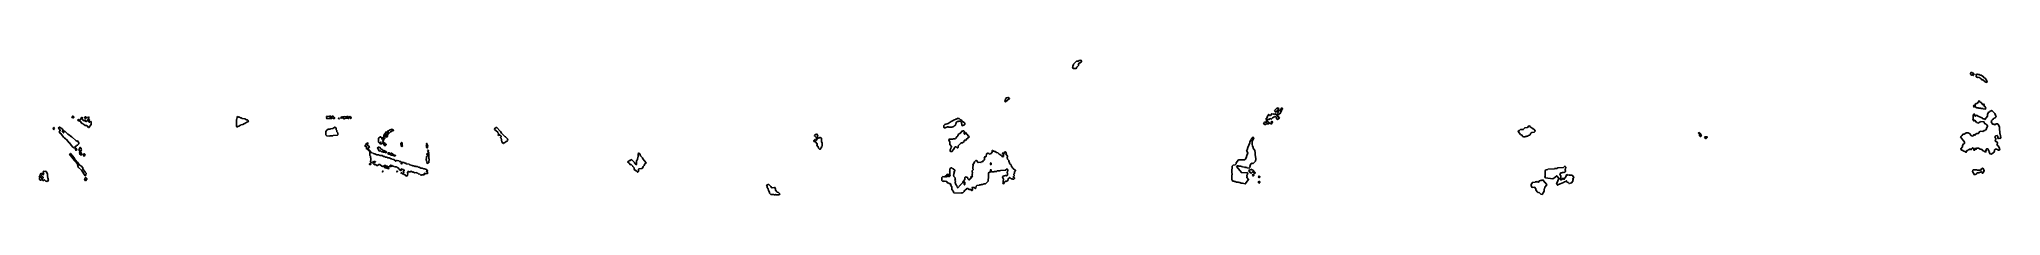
# Model space of a CAD drawing. Header units: millimetres. Extents: x 0 to 8204, y 0 to 563.
import ezdxf

# ---------------------------------------------------------------- set-up
doc = ezdxf.new("R2010")
doc.units = ezdxf.units.MM
doc.layers.add('C', color=7, linetype='Continuous')

msp = doc.modelspace()

# ---------------------------------------------------------------- linework, layer by layer
at = {"layer": 'C'}
for points in [[(4324.5, 528.6), (4321.5, 532.2), (4322.7, 533.7), (4322.7, 539.4), (4326.1, 543.7), (4326.1, 546.6), (4338.3, 558.8), (4342.9, 558.8), (4344.1, 560.3), (4345.2, 558.8), (4349.8, 561.6), (4356.8, 563.1), (4359.7, 559.4), (4357.4, 555), (4354.4, 551.4), (4353.2, 552.8), (4351, 551.5), (4345.9, 545.1), (4348.2, 542.2), (4340.1, 533.6), (4337.2, 528.6), (4324.5, 528.6)], [(8084.3, 501.4), (8083.3, 499.9), (8082.3, 501.4), (8080.4, 501.4), (8078, 505.1), (8078, 508), (8080.4, 511.6), (8083.3, 511.6), (8087.1, 508.8), (8089.1, 508.8), (8092.4, 503.7), (8089, 498.5), (8087.1, 501.4), (8084.3, 501.4)], [(8129.7, 481.4), (8125, 481.4), (8122.1, 485.7), (8118.3, 487.2), (8114.6, 491.4), (8113.7, 490), (8108.9, 491.4), (8107, 490), (8106, 491.4), (8103.2, 491.4), (8100.7, 495.1), (8102.6, 498), (8100.7, 500.8), (8103.2, 504.5), (8107.1, 504.5), (8108, 503.1), (8113.7, 503.1), (8118.4, 500.2), (8122.2, 500.2), (8127.9, 495.9), (8129.8, 495.9), (8135.5, 488.8), (8138.4, 487.3), (8146.5, 476.6), (8147.4, 473.7), (8145, 470), (8139.2, 472.9), (8129.7, 481.4)], [(136.3, 326.5), (140.4, 330.2), (145.6, 325.1), (142.7, 321.4), (139.8, 322.2), (136.3, 326.5)], [(1199.7, 320.8), (1202.5, 323.7), (1201.1, 326.5), (1203.3, 328.8), (1213, 327.3), (1215.8, 330.2), (1219.5, 328), (1216.7, 325.1), (1218.7, 323.1), (1220, 323.1), (1225.5, 328.8), (1229.8, 328.8), (1232, 326.5), (1230.6, 325.1), (1236.2, 320.8), (1234, 318.6), (1229.7, 318.6), (1227, 321.4), (1222.8, 318.6), (1201.2, 319.3), (1199.7, 320.8)], [(4043.6, 399.4), (4042.2, 402.3), (4045.6, 405.9), (4052.4, 407.4), (4058.6, 402.2), (4041.6, 388.5), (4038.2, 393.7), (4043.6, 399.4)], [(5130.8, 316.5), (5136.8, 325.1), (5135.6, 328), (5142.3, 336), (5145.9, 331.7), (5148.2, 333.1), (5149.4, 331.7), (5155.3, 338.8), (5162.5, 337.3), (5164.9, 338.8), (5168.5, 335.9), (5172.1, 338.8), (5180.5, 327.3), (5181.6, 327.3), (5187.1, 320.8), (5184, 317.2), (5178, 314.3), (5174.9, 317.9), (5176.1, 320.8), (5172, 325.7), (5167.3, 327.1), (5164.9, 324.2), (5163.7, 325.7), (5161.4, 322.9), (5157.8, 321.4), (5153, 315.7), (5150.6, 318.5), (5142.3, 314.3), (5138.7, 315.7), (5133.9, 309.9), (5130.8, 313.7), (5132, 315.1), (5130.8, 316.5)], [(5166.6, 352.3), (5174.4, 361.6), (5181.6, 363.1), (5184.7, 359.4), (5173.3, 345.7), (5170.2, 346.4), (5166.6, 352.3)], [(5180.9, 345.1), (5187.5, 353.1), (5191.1, 353.1), (5194, 356.5), (5192.8, 358), (5197.1, 363.1), (5200.2, 359.4), (5195.4, 353.7), (5196.6, 350.8), (5188.8, 338.6), (5186.4, 338.6), (5181.6, 332.8), (5178.5, 336.5), (5182.1, 340.8), (5180.9, 345.1)], [(8157.6, 179.4), (8152, 188), (8152.9, 189.4), (8150.6, 192.9), (8146, 192.9), (8141.7, 186.5), (8142.7, 182.2), (8140.3, 178.5), (8137.3, 180), (8135.4, 182.9), (8130.7, 184.3), (8128.8, 187.1), (8126.9, 187.1), (8123.1, 191.4), (8118.4, 191.4), (8110.8, 195.7), (8104.2, 195.7), (8100.4, 189.9), (8096.6, 195.6), (8094.3, 192.2), (8096.2, 189.4), (8093.7, 185.6), (8091.3, 189.4), (8092.2, 190.8), (8087.1, 197.1), (8085.3, 194.3), (8083.4, 194.3), (8079.5, 188.5), (8075.7, 192.8), (8072.9, 188.5), (8071, 190), (8070.1, 188.6), (8068.2, 188.6), (8064.3, 184.2), (8063.4, 185.6), (8058.7, 177.1), (8055.7, 181.4), (8050.1, 182.9), (8043.5, 187.1), (8039.6, 187.1), (8037.2, 192.3), (8043.9, 200.9), (8044.8, 206.6), (8049.1, 213.1), (8051, 213.1), (8053.3, 216.6), (8053.3, 219.4), (8050.1, 225.7), (8048.2, 225.7), (8036.2, 242.2), (8038.7, 245.9), (8040.6, 245.9), (8043.4, 248.7), (8046.3, 253.1), (8052, 253.1), (8052.9, 254.5), (8054.8, 254.5), (8058.6, 258.8), (8069.1, 258.8), (8070.1, 257.3), (8072, 257.3), (8081.5, 247.3), (8087.1, 245.9), (8092.8, 251.7), (8096.6, 248.8), (8100.3, 254.5), (8102.2, 254.5), (8103.2, 255.9), (8109.8, 255.9), (8118.4, 265.9), (8128.8, 264.5), (8135.4, 268.8), (8138.3, 268.8), (8140.2, 271.6), (8142.1, 271.6), (8145.3, 276.6), (8145.3, 279.4), (8149.1, 285.1), (8149.1, 287.9), (8144.9, 294.3), (8143, 294.3), (8141.1, 297.1), (8138.3, 297.1), (8133.5, 305.7), (8121.3, 307.1), (8117.5, 304.3), (8114.7, 304.3), (8112.8, 301.4), (8108.9, 300), (8105.1, 302.9), (8103.2, 302.9), (8095.6, 312.8), (8092.8, 308.5), (8087.5, 315.1), (8089.4, 318), (8089.4, 335.1), (8092.8, 338.8), (8097.6, 328.9), (8100.4, 333.1), (8102.3, 331.6), (8107.1, 331.6), (8109, 328.8), (8126.1, 321.6), (8127.9, 318.8), (8129.8, 318.8), (8130.8, 317.3), (8135.5, 317.3), (8138.3, 314.5), (8148.2, 329.4), (8148.2, 336.6), (8153.4, 345.9), (8158.2, 347.3), (8160.1, 350.2), (8164.8, 351.6), (8165.8, 353.1), (8166.8, 351.6), (8168.7, 351.6), (8179.7, 339.4), (8182.5, 333.7), (8184.4, 326.5), (8181.1, 321.4), (8176.3, 320), (8174.4, 317.1), (8172.5, 317.1), (8170.6, 314.3), (8167.8, 312.9), (8165.4, 309.3), (8164.5, 305.1), (8171.6, 294.5), (8175.3, 295.9), (8179.1, 293.1), (8185.7, 297.3), (8191.5, 297.3), (8193.9, 293.7), (8198.6, 283.7), (8198.6, 272.3), (8200.5, 265.1), (8200.5, 256.6), (8202.4, 253.7), (8204.3, 239.4), (8201.9, 235.7), (8196.2, 237.1), (8194.3, 234.2), (8191.8, 237.9), (8191.8, 245.1), (8189.5, 248.6), (8183.9, 247.2), (8179.7, 240.8), (8183.5, 235.1), (8183.5, 232.2), (8180.6, 226.5), (8183, 223), (8187.7, 221.6), (8190.1, 218), (8190.1, 215.1), (8188.2, 212.2), (8192.4, 204.5), (8193.4, 204.5), (8199.6, 195.1), (8199.6, 192.3), (8200.6, 190.8), (8198.1, 187.1), (8193.3, 187.1), (8192.3, 188.6), (8190.4, 188.6), (8188.5, 191.4), (8181.1, 191.4), (8178.7, 187.9), (8178.7, 182.2), (8175.4, 177.1), (8173.4, 177.1), (8164.9, 170), (8159.6, 170.7), (8155.7, 176.5), (8157.6, 179.4)], [(8095.3, 370.8), (8092.8, 367.1), (8090.3, 370.8), (8092.8, 374.6), (8095.3, 370.8)], [(8121.2, 361.4), (8120.2, 362.9), (8111.7, 362.9), (8110.8, 364.3), (8103.2, 364.3), (8102.2, 365.7), (8100.3, 365.7), (8097, 370.8), (8097.9, 378), (8100.3, 381.6), (8105.1, 381.6), (8106.9, 383), (8113.7, 393.1), (8118.5, 387.3), (8122.3, 385.9), (8129.8, 376), (8132.6, 380.3), (8135.1, 376.5), (8133.2, 373.7), (8135.5, 370.2), (8137.4, 370.2), (8141.8, 362.2), (8139.3, 358.6), (8130.7, 360), (8129.7, 361.4), (8121.2, 361.4)], [(64.5, 276.5), (61.5, 272.8), (58.6, 278), (61.5, 281.7), (64.5, 276.5)], [(105.4, 238.6), (100.9, 241.5), (89.7, 257.1), (88.5, 257.1), (83.4, 263.7), (87.9, 269.4), (87.9, 270.8), (81.1, 279.4), (84, 283.1), (86.4, 283.1), (88.6, 280.2), (94.3, 277.3), (100.5, 270.8), (96, 265.1), (101, 258.8), (103.7, 262.2), (102.5, 263.7), (105.5, 267.4), (119.1, 253), (130.3, 247.3), (133.7, 243.1), (135.9, 243.1), (154, 225.9), (157.3, 224.5), (159.6, 225.9), (165.9, 218), (164.7, 215.1), (165.9, 213.7), (160.7, 207.2), (156.2, 205.7), (151.7, 200), (149.5, 200), (147.2, 197.2), (144.3, 196.4), (138.1, 201.5), (126.8, 217.1), (125.7, 217.1), (114.4, 231.5), (111.1, 234.3), (108.8, 234.3), (105.4, 238.6)], [(160, 312.2), (164.1, 316), (167, 312.2), (164.1, 308.5), (160, 312.2)], [(180.9, 298.6), (178.7, 298.6), (173, 307.1), (170.8, 307.1), (167.9, 310.8), (175.8, 318), (173.5, 320.8), (177.6, 324.5), (180.5, 320.8), (178.3, 316.5), (181, 313.1), (183.3, 313.1), (186.6, 308.8), (190, 313.1), (194.5, 307.3), (197.8, 307.3), (205.8, 317.4), (209.8, 312.2), (206.4, 308), (209.2, 304.5), (211.4, 304.5), (214.8, 307.4), (217.7, 303.7), (217.7, 293.6), (208, 281.4), (204.6, 282.9), (198.9, 290), (192.2, 290), (185.4, 295.7), (183.2, 295.7), (180.9, 298.6)], [(194.5, 325.9), (197.4, 322.2), (194.5, 318.6), (191.6, 319.3), (189.3, 322.2), (192.2, 325.9), (194.5, 325.9)], [(208.7, 322.2), (205.8, 318.5), (202.8, 322.2), (205.8, 326), (208.7, 322.2)], [(825.4, 285.1), (825.4, 315.1), (826.6, 316.6), (827.9, 325.1), (829.9, 327.4), (835, 324.5), (837.6, 324.5), (841.4, 321.6), (845.2, 321.6), (849, 318.8), (860.4, 317.3), (866.8, 313.1), (870.6, 313.1), (875.1, 309.4), (873.1, 305.7), (868, 304.3), (860.4, 298.6), (857.9, 298.6), (851.5, 294.3), (845.2, 292.9), (843.9, 291.4), (841.4, 291.4), (835, 287.2), (830, 285.7), (827.4, 282.8), (825.4, 285.1)], [(1203.3, 270.2), (1208.9, 274.5), (1217.2, 274.5), (1218.6, 275.9), (1228.3, 277.3), (1236.7, 283.1), (1241.7, 279.4), (1241.7, 272.3), (1244.5, 269.4), (1244.5, 263.7), (1248.6, 259.4), (1248.6, 253.7), (1250.1, 252.2), (1247.9, 250), (1229.8, 248.6), (1228.4, 247.1), (1215.9, 247.1), (1214.5, 245.7), (1202.6, 246.4), (1198.4, 250.8), (1198.4, 265.1), (1203.3, 270.2)], [(1255.6, 319.4), (1253.4, 317.1), (1251.2, 319.4), (1253.4, 321.7), (1255.6, 319.4)], [(1259.5, 322.3), (1265.9, 325.9), (1268.7, 324.5), (1270.1, 325.9), (1275.6, 325.9), (1277, 327.4), (1285.4, 325.9), (1286.7, 327.3), (1291, 327.3), (1295.1, 324.5), (1299.3, 327.4), (1304.3, 323.7), (1304.3, 320.8), (1302.1, 318.5), (1299.3, 321.4), (1296.6, 321.4), (1293.8, 318.5), (1290.9, 320), (1282.6, 320), (1275.7, 317.1), (1268.7, 321.4), (1261.7, 320), (1259.5, 322.3)], [(1446.7, 256), (1449, 253.7), (1447.6, 248), (1450.9, 245.9), (1452.9, 248), (1451.5, 250.8), (1457.1, 256.6), (1459.9, 262.2), (1457.1, 266.5), (1459.3, 268.8), (1460.7, 267.4), (1469, 273.1), (1470.4, 271.7), (1474.6, 274.5), (1476, 273.1), (1478.8, 273.1), (1482.4, 269.4), (1480.2, 267.1), (1476, 267.1), (1473.2, 264.3), (1469.1, 262.9), (1458.7, 252.2), (1455.9, 248), (1457.3, 245.1), (1453.7, 241.4), (1449.5, 244.3), (1444.8, 239.3), (1444.8, 236.6), (1446.2, 235.1), (1441.2, 231.4), (1439, 233.6), (1439, 240.9), (1441.8, 243.7), (1441.8, 249.4), (1446.7, 256)], [(1450.9, 258.5), (1447.3, 260.8), (1449.5, 263.1), (1453.2, 260.8), (1450.9, 258.5)], [(1934.7, 222.2), (1932, 236.5), (1929.1, 239.4), (1931.9, 242.3), (1931.9, 245.1), (1925.8, 251.4), (1921.6, 248.5), (1919.4, 250.8), (1922.2, 255.1), (1918.1, 259.3), (1918.1, 262.2), (1904.2, 273.6), (1905.6, 278), (1910.5, 281.6), (1913.4, 281.6), (1925.9, 267.3), (1929.3, 265.2), (1933.5, 258), (1949.4, 243.1), (1950.8, 243.1), (1959.9, 232.3), (1958.5, 228), (1959.9, 226.5), (1957.8, 224.3), (1953.6, 222.9), (1946.6, 217.1), (1943.9, 217.1), (1941.1, 214.2), (1934.7, 222.2)], [(3258.3, 196.5), (3259.5, 198), (3252.2, 208), (3253.4, 209.4), (3253.4, 213.6), (3245.6, 222.8), (3243.1, 221.4), (3240, 225.1), (3240, 226.6), (3244.4, 231.7), (3249.3, 227.4), (3253.4, 232.2), (3251, 235.1), (3251, 237.9), (3242.4, 246.5), (3245.6, 251.6), (3248, 251.6), (3250.5, 254.5), (3256.1, 248), (3253.7, 242.3), (3259, 236), (3262.7, 240.2), (3267.5, 238.8), (3268.8, 240.3), (3271.9, 236.6), (3271.9, 220.9), (3274.4, 218), (3274.4, 203.6), (3271.9, 200.8), (3271.9, 197.9), (3265.1, 190), (3258.3, 196.5)], [(3783.6, 289.4), (3788.3, 294.5), (3801.8, 298.8), (3813.8, 307.3), (3823.2, 310.2), (3827.2, 313.1), (3829.9, 313.1), (3832.6, 315.9), (3835.3, 315.9), (3843.4, 320.2), (3844.7, 318.8), (3847.4, 318.8), (3852.8, 313.1), (3855.4, 313.1), (3860.8, 308.7), (3869.6, 300.9), (3870.9, 298), (3870.9, 293.6), (3868.8, 291.4), (3866.2, 291.4), (3862.1, 288.5), (3858.7, 292.2), (3857.3, 302.2), (3851.3, 308.6), (3846.1, 308.6), (3844.7, 307.1), (3839.4, 307.1), (3837.4, 305), (3833.4, 299.4), (3834.7, 296.5), (3832, 293.6), (3832, 290.8), (3830, 288.6), (3827.3, 288.6), (3823.3, 284.3), (3819.3, 284.3), (3817.9, 282.9), (3804.4, 282.9), (3803.1, 284.3), (3799.1, 284.3), (3789.8, 280), (3785, 280.7), (3783.6, 282.2), (3783.6, 289.4)], [(3813.1, 196.6), (3815.8, 199.4), (3815.8, 202.2), (3809.1, 210.8), (3809.1, 222.2), (3805, 227.9), (3805, 230.9), (3807.1, 233.1), (3821.9, 233.1), (3823.2, 234.5), (3829.9, 234.5), (3832.6, 235.9), (3839.3, 244.5), (3842.6, 246.6), (3845.3, 253.7), (3847.3, 255.9), (3851.3, 255.9), (3860.7, 267.4), (3863.4, 265.9), (3864.7, 267.3), (3867.5, 267.3), (3870.9, 263.7), (3868.2, 260.8), (3868.2, 255.1), (3870.1, 253.1), (3874.1, 260.3), (3886.3, 245.9), (3889.7, 243.7), (3889.7, 242.2), (3884.3, 237.9), (3882.3, 234.3), (3879.6, 234.3), (3874.2, 227.1), (3870.2, 228.6), (3868.2, 226.5), (3868.2, 223.6), (3862.1, 217.1), (3858.1, 217.1), (3852.8, 214.3), (3844.1, 205.1), (3844.1, 199.3), (3842, 197.1), (3839.3, 197.1), (3835.3, 200), (3831.3, 200), (3826.7, 195), (3825.3, 190.8), (3815.2, 180), (3810.4, 182.2), (3810.4, 188), (3813.1, 193.7), (3813.1, 196.6)], [(5126.8, 303.1), (5129.2, 304.5), (5130.3, 303.1), (5132.7, 306), (5135.1, 303.1), (5138.7, 306), (5139.9, 304.5), (5142.3, 304.5), (5145.4, 300.8), (5142.3, 297.1), (5137.5, 297.1), (5135.1, 298.5), (5132.8, 295.7), (5130.4, 295.7), (5126.8, 292.8), (5121.3, 299.4), (5124.4, 304.5), (5126.8, 303.1)], [(5151.1, 303.7), (5155.4, 307.4), (5158.5, 303.7), (5153, 295.6), (5149.9, 299.4), (5152.3, 302.2), (5151.1, 303.7)], [(6209.7, 242.1), (6205.9, 244.3), (6201.6, 250), (6196.2, 252.9), (6185.9, 265.1), (6188.7, 268.8), (6191.9, 268.8), (6197.4, 274.5), (6198.5, 273.1), (6207, 273.1), (6213.4, 280.2), (6225.3, 281.6), (6230.6, 288.8), (6232.9, 288.8), (6237.2, 283), (6242.6, 280.2), (6244.7, 277.3), (6248, 277.3), (6250.1, 274.5), (6253.3, 273), (6257.1, 268), (6257.1, 266.5), (6253.3, 261.4), (6243.6, 260), (6239.4, 257.2), (6234, 250), (6228.6, 248.6), (6225.3, 245.7), (6221.1, 245.7), (6220, 244.3), (6215.7, 244.3), (6214.6, 242.9), (6209.7, 242.1)], [(6944.1, 246.5), (6944.1, 253.6), (6939.9, 258), (6942.1, 260.2), (6949.8, 253.7), (6949.8, 250.8), (6952.5, 246.5), (6949, 242.8), (6944.1, 246.5)], [(145.6, 155.2), (150.1, 146.6), (158.5, 135.9), (159.6, 135.9), (168.6, 124.5), (172, 123), (174.2, 120.3), (175.3, 121.7), (182.8, 112.3), (182.8, 108), (192.3, 94.5), (196.3, 90.9), (195.1, 83.6), (192.2, 79.9), (176.4, 102.9), (164.6, 113.6), (161.1, 119.4), (162.3, 120.8), (160, 125.1), (160, 127.9), (147.6, 142.2), (147.6, 143.6), (131.3, 164.3), (127.3, 167.9), (130.2, 173.1), (145.6, 155.2)], [(149.9, 190.8), (152.8, 194.5), (156.9, 189.4), (153.9, 185.7), (149.9, 190.8)], [(177.1, 188), (172.6, 179.4), (174.9, 176.6), (174.9, 173.7), (178.3, 169.4), (175.3, 165.7), (169, 170.8), (170.2, 173.7), (169, 176.5), (171.3, 180.8), (165.6, 187.9), (171.9, 198.8), (174.9, 195.2), (176, 192.2), (174.9, 190.8), (177.1, 188)], [(183.7, 168), (186.6, 171.6), (188.9, 171.6), (191.8, 168), (187.7, 161.3), (183.7, 168)], [(1375.2, 213.7), (1371.1, 209.4), (1380.8, 200.8), (1373.1, 191.4), (1368, 193.6), (1370.8, 196.5), (1368, 199.4), (1369.4, 200.8), (1367.4, 202.8), (1364.7, 201.4), (1362.5, 203.7), (1368, 210.8), (1366.6, 212.3), (1373.1, 217.4), (1375.2, 213.7)], [(1378.6, 184.2), (1375, 188), (1377.2, 190.2), (1380.8, 186.5), (1378.6, 184.2)], [(1487.1, 118.5), (1484.3, 117.1), (1481.5, 120), (1478.7, 120), (1474.6, 122.8), (1473.2, 121.4), (1470.4, 124.2), (1465.7, 119.4), (1467.1, 118), (1464.8, 115.7), (1463.4, 117.1), (1459.2, 117.1), (1456.4, 120), (1452.3, 120), (1448.1, 122.9), (1444, 122.9), (1442, 120.8), (1443.4, 119.4), (1441.2, 117.1), (1438.4, 120), (1435.6, 118.6), (1432.8, 120), (1424.5, 127.1), (1420.4, 127.1), (1414.8, 122.9), (1411.9, 122.9), (1406.4, 127.1), (1405, 125.7), (1399.4, 128.6), (1392.5, 135.7), (1388.3, 135.7), (1386.1, 137.9), (1386.1, 142.3), (1387.5, 143.7), (1387.5, 153.6), (1386.1, 155.1), (1386.1, 162.2), (1383.4, 165.1), (1383.4, 179.3), (1380.5, 182.2), (1382.8, 184.5), (1389.8, 175.9), (1396.7, 174.5), (1399.5, 171.6), (1403.7, 171.6), (1412, 167.3), (1419, 167.3), (1425.9, 164.5), (1434.3, 164.5), (1439.8, 160.2), (1444, 160.2), (1448.2, 157.3), (1453.7, 157.3), (1457.9, 154.5), (1463.5, 154.5), (1471.8, 150.2), (1473.2, 151.7), (1476, 148.8), (1483, 147.3), (1491.3, 140.2), (1495.4, 144.5), (1496.9, 143), (1503.8, 141.6), (1506.6, 138.8), (1512.2, 138.8), (1515.7, 133.7), (1513, 130.8), (1514.9, 128.8), (1516.9, 130.8), (1515.5, 132.3), (1520.5, 135.9), (1521.9, 134.5), (1526.1, 134.5), (1528.8, 131.7), (1531.6, 133.1), (1534.4, 130.2), (1547, 128.8), (1549.7, 125.9), (1559.5, 123), (1562.2, 120.2), (1563.6, 121.6), (1566.4, 121.6), (1570.6, 118.8), (1573.4, 120.2), (1574.8, 118.8), (1581.7, 118.8), (1584.5, 115.9), (1588.7, 115.9), (1595.6, 111.6), (1601.2, 111.6), (1608.1, 108.8), (1612.3, 108.8), (1613.7, 107.3), (1617.9, 107.3), (1624.2, 100.8), (1622, 98.5), (1620.6, 100), (1618.7, 98), (1620.6, 96), (1622, 97.4), (1624.2, 95.1), (1622.9, 93.7), (1625.6, 90.8), (1623.5, 88.6), (1615, 87.1), (1610.9, 90), (1608.9, 88), (1611.7, 85.1), (1609.5, 82.9), (1598.4, 82.9), (1597, 81.4), (1591.4, 85.7), (1585.8, 87.2), (1581.7, 91.4), (1580.3, 90), (1577.5, 92.8), (1570.5, 91.4), (1562.2, 95.7), (1560.8, 94.3), (1555.2, 98.5), (1551.1, 95.7), (1546.9, 95.7), (1544.1, 98.5), (1540.8, 93.6), (1542.1, 86.5), (1540.7, 85.1), (1540.7, 82.2), (1537.2, 78.6), (1533.6, 79.3), (1528.8, 84.3), (1526, 84.3), (1523.3, 87.1), (1521.9, 85.7), (1519.6, 88), (1525.2, 93.7), (1522.4, 96.5), (1526.6, 102.2), (1523.2, 105.7), (1519, 105.7), (1516.3, 108.5), (1513, 106.5), (1515.8, 103.7), (1512.1, 101.4), (1505.8, 106.5), (1505.8, 107.9), (1499.6, 114.3), (1496.8, 114.3), (1494, 117.1), (1492.7, 115.7), (1491.2, 117.1), (1488.4, 117.1), (1487.1, 118.5)], [(1430.1, 191.6), (1434.3, 190.2), (1438.5, 185.9), (1441.2, 185.9), (1446.8, 183), (1453.2, 178), (1451, 175.7), (1444, 178.6), (1438.4, 178.6), (1434.2, 181.4), (1431.4, 180), (1427.2, 184.3), (1421.7, 182.8), (1419.5, 185.1), (1420.9, 187.9), (1415.3, 195.1), (1416.8, 198), (1418.9, 200.2), (1420.4, 198.8), (1423.1, 198.8), (1430.1, 191.6)], [(1419.5, 220.8), (1419.5, 236.6), (1424.4, 241.6), (1427.3, 243.1), (1433.7, 236.5), (1432.3, 235.1), (1435.7, 231.6), (1438.4, 230.2), (1439.8, 231.7), (1442, 229.4), (1437.8, 223.7), (1439.2, 220.8), (1437.9, 219.4), (1439.8, 217.4), (1442.6, 218.8), (1448.2, 211.7), (1449.5, 213.1), (1451.7, 210.9), (1451.7, 209.3), (1446.8, 204.2), (1441.8, 209.3), (1441.8, 213.6), (1439.8, 215.7), (1438.4, 214.3), (1435.6, 215.7), (1431.5, 212.9), (1425.8, 212.9), (1419.5, 220.8)], [(1430.6, 219.4), (1428.7, 221.4), (1425.4, 219.4), (1427.3, 217.4), (1430.6, 219.4)], [(1460.6, 175.9), (1464.9, 175.9), (1467.7, 173.1), (1473.2, 174.5), (1486.6, 165.1), (1484.3, 162.8), (1471.7, 165.7), (1466.2, 170), (1460.6, 170), (1458.5, 173.7), (1460.6, 175.9)], [(1488.5, 161.4), (1486.3, 163.7), (1488.5, 166), (1490.7, 163.7), (1488.5, 161.4)], [(1512.7, 216.6), (1516.3, 218.8), (1518.5, 216.6), (1518.5, 205.1), (1519.9, 203.7), (1517.7, 201.4), (1514.1, 203.6), (1512.7, 216.6)], [(1622.9, 213.7), (1620.6, 211.4), (1618.4, 213.7), (1620.6, 216), (1622.9, 213.7)], [(1619.8, 205.1), (1618.4, 208), (1622.1, 210.2), (1625.6, 203.7), (1624.2, 202.2), (1624.2, 197.9), (1622, 195.7), (1619.8, 197.9), (1619.8, 205.1)], [(1622, 171.7), (1623.4, 170.2), (1625.4, 172.2), (1624, 173.7), (1627.6, 178.8), (1629.8, 176.5), (1628.4, 173.7), (1629.8, 172.3), (1629.8, 150.9), (1631.2, 149.4), (1631.2, 143.6), (1629.8, 142.2), (1629.8, 135), (1624.8, 131.4), (1622.6, 132.2), (1621.2, 135.1), (1622.6, 137.9), (1618.4, 142.2), (1619.8, 145.1), (1618.4, 146.5), (1618.4, 150.9), (1619.8, 152.3), (1619.8, 160.9), (1622, 163.1), (1623.4, 161.7), (1625.4, 163.7), (1624, 165.1), (1625.4, 166.5), (1623.4, 168.5), (1622, 167.1), (1619.8, 169.4), (1622, 171.7)], [(1624, 185.1), (1626.2, 187.4), (1628.4, 183.7), (1626.2, 181.4), (1624, 185.1)], [(2494.1, 102.8), (2492.8, 101.4), (2490.7, 103.6), (2488, 107.9), (2488, 112.2), (2482.5, 117.9), (2482.5, 119.3), (2475.2, 127.1), (2472.5, 125.7), (2465.7, 134.3), (2462.3, 136.5), (2462.3, 138), (2468.4, 143.1), (2471.1, 143.1), (2476.6, 147.4), (2489.5, 135.1), (2489.5, 133.7), (2496.8, 126), (2498.8, 128), (2498.8, 142.3), (2502.8, 148), (2504.2, 158), (2505.5, 159.4), (2505.5, 172.3), (2507.6, 174.5), (2512.5, 170.9), (2515.2, 163.7), (2523.3, 155.2), (2524.6, 150.9), (2538.2, 133.7), (2532.7, 129.3), (2530, 122.2), (2526, 117.9), (2522.6, 111.5), (2519.8, 110), (2507.7, 108.6), (2505.8, 106.5), (2508.5, 103.7), (2507.1, 102.2), (2507.1, 97.9), (2503.6, 94.2), (2494.1, 102.8)], [(3811.7, 40.8), (3813.1, 43.7), (3809.8, 47.1), (3805.8, 47.1), (3803.1, 50), (3800.4, 48.5), (3795, 55.7), (3788.4, 57.1), (3785.7, 55.7), (3784.3, 57.1), (3781.7, 57.1), (3779, 55.7), (3775.6, 59.3), (3775.6, 72.3), (3779, 75.9), (3784.4, 74.5), (3787.1, 75.9), (3789.7, 74.5), (3791.6, 76.5), (3790.3, 78), (3792.4, 80.2), (3794.6, 78), (3793.2, 76.5), (3795.1, 74.5), (3797, 76.5), (3795.7, 79.4), (3797, 82.2), (3795.6, 83.7), (3797.7, 85.9), (3801.8, 84.5), (3803.1, 86), (3805.3, 83.7), (3803.2, 81.4), (3800.5, 82.8), (3798.6, 80.8), (3801.8, 75.9), (3804.5, 77.4), (3807.1, 75.9), (3810.4, 79.4), (3809.1, 80.8), (3809.1, 93.6), (3807.7, 95.1), (3809.1, 98), (3809.1, 108), (3813.8, 113.1), (3816.6, 113.1), (3820.6, 108.8), (3823.3, 108.8), (3829.4, 103.7), (3829.4, 100.8), (3825.4, 95.1), (3828.1, 90.8), (3825.3, 87.9), (3824, 80.8), (3825.3, 79.4), (3825.3, 76.6), (3830.7, 70.9), (3830.7, 68), (3832.1, 66.5), (3829.4, 60.8), (3832.1, 58), (3830.7, 50.8), (3833.4, 43.7), (3837.4, 38), (3838.7, 32.3), (3842, 28.8), (3852.7, 41.6), (3854, 41.6), (3862.7, 50.9), (3864, 55.2), (3872.1, 63.7), (3872.1, 72.3), (3874.1, 74.5), (3882.3, 73), (3884.3, 70.9), (3884.3, 66.6), (3888.9, 61.7), (3892.9, 67.3), (3895.6, 67.3), (3897.5, 69.4), (3897.5, 72.2), (3896.1, 73.7), (3898.3, 75.9), (3900.9, 74.5), (3902.9, 76.5), (3901.5, 79.4), (3901.5, 85.1), (3902.9, 88), (3901.5, 90.8), (3902.9, 92.3), (3902.9, 95.1), (3901.5, 96.5), (3901.5, 100.9), (3905.6, 105.1), (3905.6, 107.9), (3904.2, 109.3), (3904.2, 118), (3905.6, 119.4), (3905.6, 122.2), (3904.2, 125.1), (3910.9, 133.7), (3912.3, 138), (3918.4, 144.5), (3926.5, 134.5), (3937.2, 135.9), (3938.5, 134.5), (3942.5, 138.8), (3945.2, 137.4), (3949.1, 143), (3953.8, 146.6), (3953.8, 153.6), (3952.4, 155.1), (3955.9, 160.2), (3958.6, 158.8), (3960.5, 160.9), (3961.8, 170.9), (3968, 174.5), (3972, 173), (3974.7, 170.2), (3981.3, 173), (3987.3, 180.8), (3984.6, 183.7), (3986.7, 185.9), (3996.1, 181.6), (3998.8, 181.6), (4004.2, 177.3), (4009.6, 175.9), (4014.9, 170.2), (4024.3, 164.5), (4029.6, 158.8), (4032.9, 160.9), (4032.9, 165.1), (4034.2, 166.5), (4028.8, 173.7), (4030.9, 176), (4035, 171.7), (4036.9, 173.7), (4035.5, 176.6), (4040.3, 180.2), (4045.1, 175.1), (4042.5, 170.8), (4050.5, 162.3), (4050.5, 159.3), (4047.8, 156.5), (4050.5, 149.4), (4055.8, 143.7), (4055.8, 139.4), (4058.5, 135.1), (4058.5, 130.9), (4065.2, 125.2), (4066.5, 118), (4073.9, 110.2), (4084, 102.3), (4081.9, 98.6), (4078.6, 96.5), (4078.6, 89.3), (4075.9, 86.5), (4075.9, 83.7), (4078.7, 80.8), (4073.3, 75.1), (4078.6, 70.9), (4078.6, 67.9), (4076.5, 65.7), (4071.1, 65.7), (4069.8, 67.1), (4065.7, 67.1), (4059.1, 72.8), (4053.1, 66.5), (4051.8, 63.7), (4053.2, 62.2), (4051.1, 60), (4044.3, 55.7), (4041.7, 57.1), (4037.1, 52.2), (4033.6, 45.6), (4030.1, 49.4), (4032.8, 52.3), (4031.5, 56.6), (4032.8, 58), (4031.5, 60.8), (4032.9, 62.3), (4032.9, 65.1), (4028.8, 73.7), (4033.6, 78.8), (4038.9, 78.8), (4041.7, 81.7), (4044.4, 78.8), (4050.3, 82.3), (4050.3, 90.8), (4048.9, 92.2), (4048.9, 95.1), (4050.3, 96.6), (4051.6, 103.7), (4050.3, 106.5), (4048.4, 108.5), (4041.7, 102.9), (4020.3, 101.4), (4018.9, 100), (4006.9, 100), (4004.2, 97.1), (3994.8, 97.1), (3993.5, 95.7), (3984, 95.7), (3981.9, 97.9), (3981.9, 103.6), (3980, 105.7), (3978.1, 103.6), (3978.1, 96.5), (3976, 94.3), (3973.4, 94.3), (3970.1, 90.8), (3970.1, 67.9), (3968.7, 66.5), (3968.7, 56.5), (3957.3, 45.7), (3951.9, 45.7), (3945.2, 42.9), (3939.9, 42.9), (3938.5, 41.4), (3933.2, 41.4), (3931.8, 40), (3921.1, 38.6), (3919.1, 36.5), (3917.8, 27.9), (3915.7, 25.7), (3910.3, 30), (3903.7, 31.4), (3901.8, 29.4), (3903.1, 28), (3903.1, 19.3), (3900.9, 17.1), (3896.9, 22.8), (3895.6, 21.4), (3894.2, 22.9), (3887.5, 22.9), (3884.8, 25.7), (3879.6, 25.7), (3875.5, 21.4), (3872.9, 21.4), (3869.6, 17.9), (3868.2, 13.6), (3863.5, 8.6), (3858.1, 8.6), (3856.8, 7.1), (3825.9, 8.6), (3823.8, 10.8), (3823.8, 13.6), (3817.1, 22.2), (3817.1, 33.6), (3811.7, 40.8)], [(5017.1, 51.4), (5015.9, 52.9), (5007.6, 52.9), (5001.6, 55.7), (4998, 55.7), (4996.8, 57.1), (4992, 57.1), (4989, 60.8), (4987.8, 63.7), (4987.8, 82.3), (4989, 83.7), (4989, 89.3), (4987.8, 90.8), (4987.8, 106.6), (4989, 108), (4989, 116.6), (4990.2, 118), (4989, 119.4), (4994.4, 124.5), (5002.8, 125.9), (5005.7, 129.4), (5006.9, 133.7), (5015.9, 145.9), (5042.1, 145.9), (5045, 149.4), (5046.2, 153.7), (5049.8, 158), (5049.8, 160.8), (5055.7, 175.1), (5049.8, 185.1), (5052.2, 188), (5054.6, 198), (5064.1, 218), (5064.1, 220.8), (5067.7, 229.4), (5070.1, 232.3), (5071.3, 236.6), (5076.7, 241.7), (5079.8, 238), (5073.8, 223.6), (5072.6, 213.7), (5073.8, 212.3), (5075, 203.7), (5077.4, 199.4), (5077.4, 195.1), (5084.6, 185.1), (5084.6, 180.9), (5085.7, 179.4), (5085.7, 165.1), (5086.9, 163.7), (5086.9, 156.6), (5088.1, 155.1), (5088.1, 145.1), (5086.9, 143.6), (5086.9, 140.8), (5077.9, 131.4), (5074.3, 131.4), (5073.1, 132.8), (5072, 131.4), (5069.6, 131.4), (5064.3, 123.7), (5065.5, 122.3), (5063.1, 118), (5064.3, 115.1), (5061.3, 111.4), (5052.8, 112.9), (5051.6, 114.3), (5046.9, 114.3), (5045.7, 115.7), (5044.6, 114.3), (5042.1, 114.3), (5040.9, 115.7), (5032.6, 117.2), (5031.4, 118.6), (5026.6, 118.6), (5025.4, 120), (5015.9, 120), (5014.7, 121.4), (5011.2, 121.4), (5008.3, 118), (5030.3, 91.6), (5051.7, 93.1), (5054.8, 89.4), (5051.2, 80.8), (5051.2, 78), (5052.4, 76.5), (5051.2, 75.1), (5051.2, 72.3), (5058.4, 63.7), (5044.6, 45.7), (5032.6, 48.6), (5031.4, 49.9), (5030.3, 48.6), (5026.6, 48.6), (5021.9, 51.4), (5017.1, 51.4)], [(6964.6, 240.8), (6966.8, 243.1), (6975.1, 243.1), (6977.2, 240.8), (6970.9, 234.2), (6964.6, 240.8)], [(5.6, 82.3), (4.5, 85.1), (8.6, 90.3), (9.7, 88.8), (10.8, 90.3), (16.5, 83.1), (19.2, 86.5), (15.8, 92.2), (15.8, 95.1), (18.7, 98.8), (24.3, 97.4), (26.6, 98.8), (28.9, 97.3), (35.2, 88), (35.2, 78), (36.3, 75.1), (35.2, 72.3), (37.4, 69.4), (36.3, 65.1), (38.6, 60.8), (34.5, 55.7), (32.3, 57.1), (31.2, 55.7), (28.2, 56.4), (22.1, 62.8), (17.6, 58.5), (11.9, 65.7), (7.5, 61.4), (4, 61.4), (1.2, 65.1), (1.2, 68), (2.3, 69.4), (1.1, 70.8), (2.3, 72.2), (0, 75.1), (5.6, 82.3)], [(1387.8, 129.4), (1382.8, 125.7), (1380.5, 128), (1384.1, 131.7), (1387.8, 129.4)], [(1398.1, 141.4), (1396.1, 138), (1402.2, 134.5), (1407, 138), (1405, 140), (1399.4, 140), (1398.1, 141.4)], [(1439.2, 98), (1437, 95.7), (1434.8, 98), (1437, 100.2), (1439.2, 98)], [(1455.1, 114.5), (1456.5, 115.9), (1462.9, 110.8), (1460.7, 108.6), (1450.9, 112.9), (1445.3, 112.9), (1443.1, 115.1), (1446.7, 118.8), (1455.1, 114.5)], [(1471.8, 117.1), (1469.6, 119.4), (1471.8, 121.7), (1474, 119.4), (1471.8, 117.1)], [(1496.8, 100.2), (1499.1, 98), (1496.8, 95.7), (1494.6, 98), (1496.8, 100.2)], [(1516.3, 88.5), (1512.7, 90.8), (1514.9, 93.1), (1518.5, 90.8), (1516.3, 88.5)], [(3978.1, 132.2), (3978.1, 128), (3980, 126), (3981.9, 128), (3981.9, 132.2), (3980, 134.2), (3978.1, 132.2)], [(5067.1, 90), (5059.3, 100.8), (5062.4, 104.5), (5063.6, 103.1), (5064.8, 104.5), (5066, 103.1), (5069.6, 107.4), (5073.2, 103.1), (5075.5, 104.5), (5087, 92.2), (5083.9, 88.5), (5076.7, 95.7), (5074.4, 95.7), (5069.6, 90), (5067.1, 90)], [(5074.8, 82.2), (5077.9, 86), (5081, 82.2), (5077.9, 78.5), (5074.8, 82.2)], [(6351.6, 56.6), (6351.6, 59.4), (6354.8, 63.7), (6354.8, 66.6), (6355.9, 68), (6348.9, 78.6), (6346.9, 80), (6334, 68.6), (6331.9, 68.6), (6330.8, 67.1), (6299.5, 71.4), (6296.7, 75.1), (6298.9, 79.4), (6298.9, 100.8), (6301.6, 104.5), (6309.2, 105.9), (6310.2, 107.3), (6337.1, 108.8), (6338.2, 110.2), (6347.9, 110.2), (6352.2, 113.1), (6374.8, 114.5), (6381.3, 120.2), (6385.2, 115.1), (6384.1, 109.3), (6381.9, 106.5), (6381.9, 103.7), (6384.1, 100.8), (6384.1, 97.9), (6381.3, 94.3), (6379.2, 94.3), (6378.1, 92.8), (6372.7, 94.3), (6370.6, 91.4), (6364.1, 91.4), (6360.4, 85.1), (6364.7, 79.4), (6363.6, 73.7), (6364.7, 72.3), (6361.5, 66.5), (6365.2, 61.6), (6366.2, 61.6), (6372.7, 70.3), (6377, 64.6), (6387.1, 78), (6387.1, 80.8), (6389.9, 84.5), (6393.1, 81.6), (6398.5, 83.1), (6399.6, 81.6), (6402.8, 81.6), (6403.9, 83.1), (6405, 81.6), (6411.5, 81.6), (6417.4, 75.2), (6418.5, 72.2), (6414.2, 66.5), (6416.4, 62.2), (6414.2, 59.4), (6414.2, 56.5), (6409.3, 50), (6398.5, 47.1), (6395.2, 51.4), (6390.9, 52.9), (6386.7, 58.5), (6384.6, 55.7), (6379.2, 54.3), (6376, 51.4), (6360.9, 45.7), (6359.8, 44.3), (6356.6, 44.3), (6355.5, 42.9), (6353.4, 42.9), (6351.2, 39.9), (6346.2, 48), (6351.6, 56.6)], [(8088, 103), (8089.9, 104.5), (8104.2, 104.5), (8105.2, 103.1), (8117.5, 103.1), (8119.3, 101.7), (8124, 108.7), (8128.9, 111.7), (8135.1, 102.3), (8132.2, 95.1), (8128.9, 90), (8127.8, 90), (8124, 95.7), (8121.3, 95.7), (8120.4, 94.3), (8117.5, 94.3), (8114.6, 91.4), (8110.9, 92.8), (8109.9, 91.4), (8106.1, 91.4), (8101.4, 85.7), (8095.1, 83.6), (8085.6, 97.9), (8088, 103)], [(15.8, 73.6), (9.7, 81.4), (5.9, 76.5), (12, 67.4), (15.8, 72.3), (15.8, 73.6)], [(198.5, 65.1), (193.4, 58.5), (189.3, 63.7), (191.6, 66.5), (190.4, 69.4), (194.5, 73.1), (198.5, 68), (198.5, 65.1)], [(3059.5, 0.7), (3054.5, 6.5), (3054.5, 10.8), (3049.7, 17.9), (3048.4, 25.1), (3044.8, 30.8), (3044.8, 35.1), (3042.3, 37.9), (3045.5, 43.1), (3046.7, 41.7), (3047.9, 43.1), (3051.6, 43.1), (3059.6, 35.2), (3062.6, 30.2), (3065, 28.8), (3073.5, 30.2), (3074.8, 31.7), (3079.1, 25.1), (3079.1, 19.4), (3087, 11.6), (3091.9, 10.2), (3097.5, 3.7), (3094.3, 0), (3082.1, 0), (3080.9, 1.4), (3078.5, 0), (3073.5, 0), (3072.3, 1.4), (3059.5, 0.7)], [(3868.2, 43.7), (3870.1, 41.7), (3872.1, 43.7), (3872.1, 52.2), (3870.1, 54.2), (3868.2, 52.2), (3868.2, 43.7)], [(5101.7, 57.4), (5106, 52.2), (5102.9, 48.5), (5098.6, 53.7), (5101.7, 57.4)], [(5102.9, 78.8), (5106, 75.1), (5102.9, 71.4), (5099.8, 75.1), (5102.9, 78.8)], [(6271.6, 11.4), (6270.5, 10), (6268.3, 10), (6265, 12.9), (6259.1, 20.8), (6259.1, 25.1), (6254.3, 31.4), (6244.6, 30), (6239.7, 38), (6240.8, 39.4), (6240.8, 43.7), (6243, 48), (6245.7, 51.6), (6256.5, 53.1), (6257.5, 54.5), (6264, 54.5), (6265.1, 56), (6269.4, 51.7), (6274.7, 58.8), (6276.9, 58.8), (6278, 60.2), (6283.3, 60.2), (6284.4, 61.6), (6291, 61.6), (6297.4, 51.6), (6298.5, 51.6), (6305.6, 42.2), (6296.9, 32.2), (6296.9, 27.9), (6294.8, 25.1), (6294.8, 15.1), (6285.6, 1.4), (6280.7, 2.1), (6271.6, 11.4)]]:
    msp.add_lwpolyline(points, close=True, dxfattribs=at)

doc.saveas('drawing.dxf')
